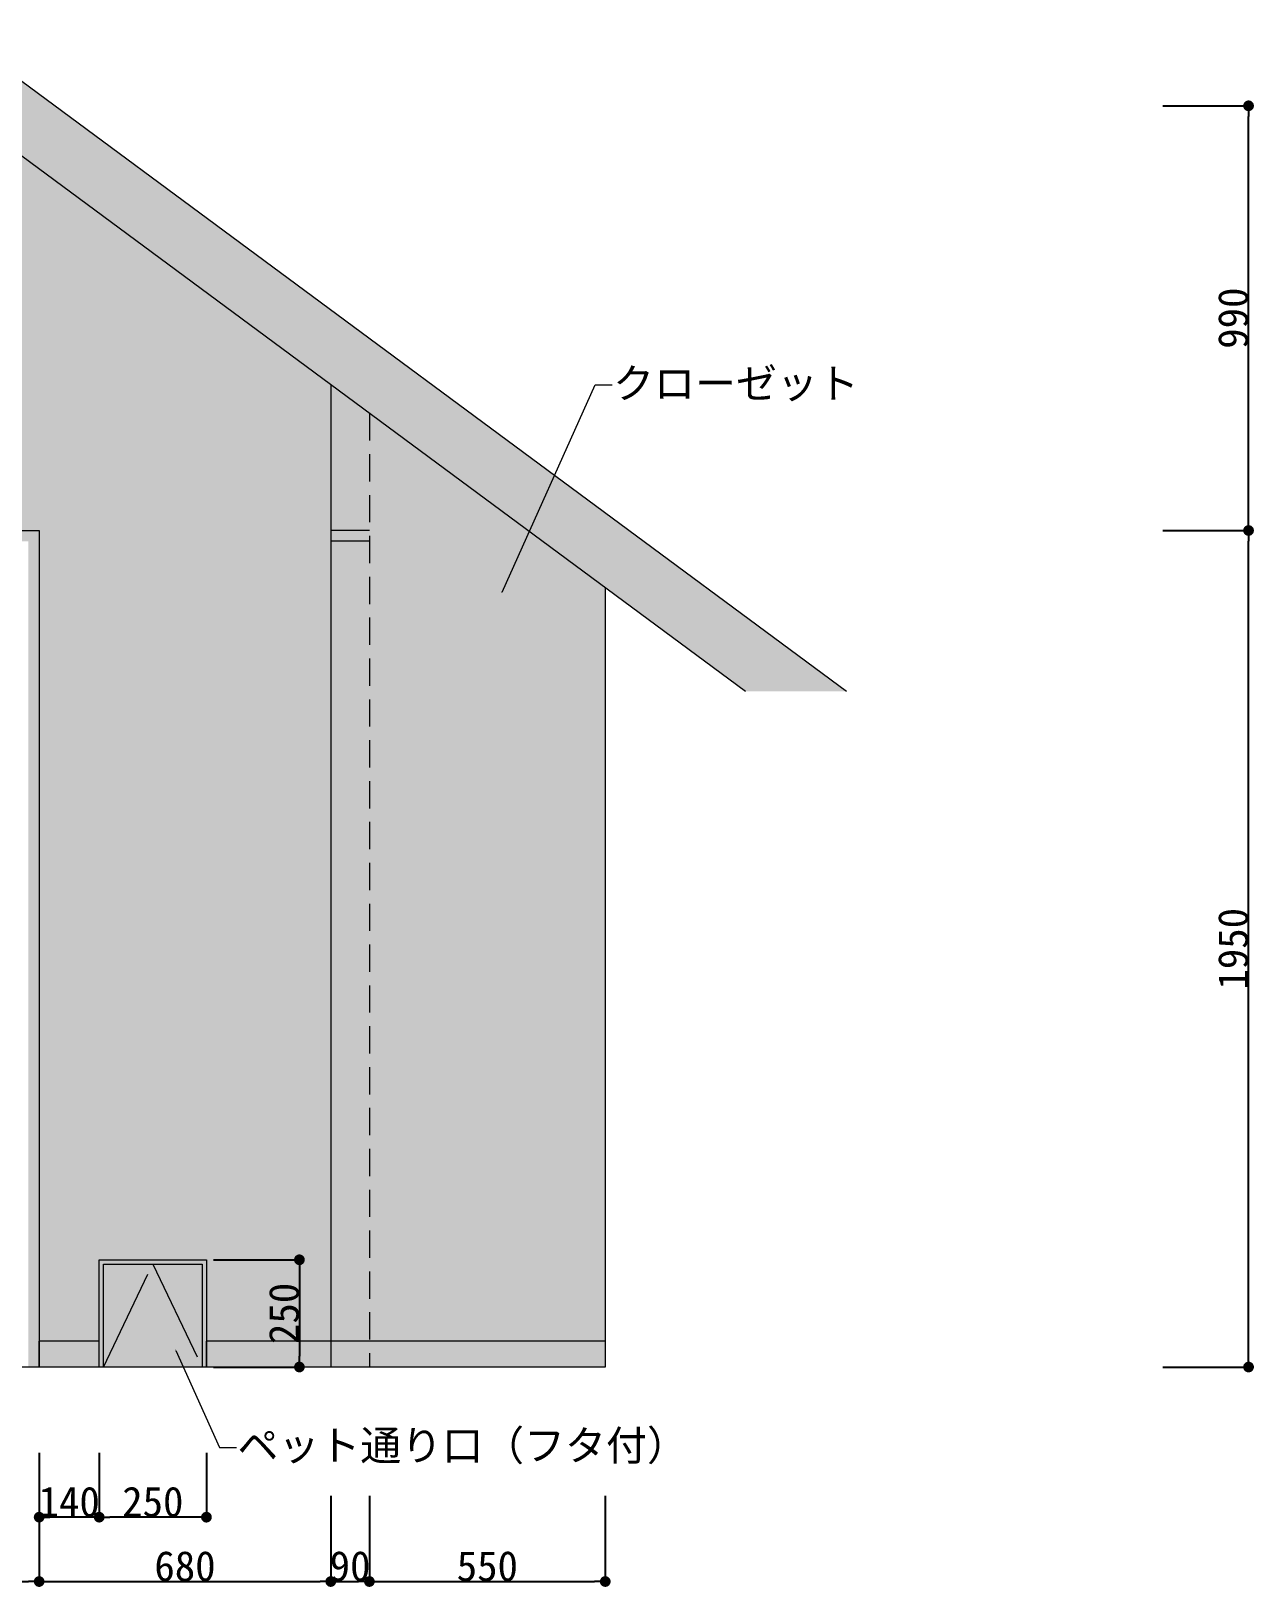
# Model space of a CAD drawing. Header units: millimetres. Extents: x 0 to 21037, y -32678 to 14850.
# Drawn here: x 7540 to 10391, y -9157 to -5530 of the extents above; entities that cross this region are included whole.
import ezdxf
from ezdxf import colors
from ezdxf.entities.mleader import LeaderData, LeaderLine
from ezdxf.math import Vec2, Vec3

# ---------------------------------------------------------------- set-up
doc = ezdxf.new("R2010")
doc.units = ezdxf.units.MM
doc.linetypes.add('ACAD_ISO09W100', pattern=[45, 24, -3, 6, -3, 6, -3])
doc.linetypes.add('HIDDEN', pattern=[9.525, 6.35, -3.175])
doc.layers.get('0').update_dxf_attribs({"lineweight": 0})
for name, color, linetype, lineweight in [('002寸法', 7, 'Continuous', 0), ('展開', 7, 'Continuous', 9), ('展開建具用', 250, 'Continuous', 9)]:
    doc.layers.add(name, color=color, linetype=linetype, lineweight=lineweight)
doc.layers.add('文字', color=7, linetype='Continuous')
doc.styles.get("Standard").update_dxf_attribs({"font": 'MS Mincho.ttf'})
doc.dimstyles.new('寸法', dxfattribs={"dimtxt": 70, "dimasz": 25, "dimexe": 1.5, "dimexo": 200, "dimtad": 1, "dimdec": 0, "dimtxsty": 'Standard', "dimblk": 'DOT', "dimcen": 2.5, "dimadec": 0, "dimazin": 0, "dimtfac": 1, "dimtdec": 0, "dimtmove": 0, "dimatfit": 3, "dimfxl": 200, "dimfxlon": 1, "dimarcsym": 0})

# ---------------------------------------------------------------- blocks, each defined once
blk = doc.blocks.new('_Dot')
at = {"color": 0, "linetype": 'ByBlock', "lineweight": -2}
blk.add_line((-0.5, 0), (-1, 0), dxfattribs=at)
at = {"color": 0, "linetype": 'ByBlock', "const_width": 0.5}
blk.add_lwpolyline([(-0.25, 0, 1), (0.25, 0, 1)], format="xyb", close=True, dxfattribs=at)
blk = doc.blocks.new('*D83')
at = {"layer": '002寸法', "color": 0, "lineweight": -2, "ltscale": 10, "transparency": 16777216}
for p, q in [((6758.4, -8944.4), (6758.4, -9145.9)), ((7558.4, -8944.4), (7558.4, -9145.9)), ((6783.4, -9144.4), (7533.4, -9144.4))]:
    blk.add_line(p, q, dxfattribs=at)
at = {"layer": 'Defpoints', "color": 0, "ltscale": 10, "transparency": 16777216}
for p in [(6758.4, -8644.4), (7558.4, -8644.4), (7558.4, -9144.4)]:
    blk.add_point(p, dxfattribs=at)
at = {"layer": '002寸法', "color": 0, "lineweight": -2, "ltscale": 10, "transparency": 16777216, "xscale": 25, "yscale": 25, "zscale": 25, "rotation": 180}
blk.add_blockref('_Dot', (6758.4, -9144.4), dxfattribs=at)
at = {"layer": '002寸法', "color": 0, "lineweight": -2, "ltscale": 10, "transparency": 16777216, "xscale": 25, "yscale": 25, "zscale": 25}
blk.add_blockref('_Dot', (7558.4, -9144.4), dxfattribs=at)
at = {"layer": '002寸法', "color": 0, "ltscale": 10, "transparency": 16777216, "insert": (7158.4, -9108.8), "char_height": 70, "attachment_point": 5}
blk.add_mtext('800', dxfattribs=at)
blk = doc.blocks.new('*D84')
at = {"layer": '002寸法', "color": 0, "lineweight": -2, "ltscale": 10, "transparency": 16777216}
for p, q in [((7558.4, -8944.4), (7558.4, -9145.9)), ((8238.4, -8944.4), (8238.4, -9145.9)), ((7583.4, -9144.4), (8213.4, -9144.4))]:
    blk.add_line(p, q, dxfattribs=at)
at = {"layer": 'Defpoints', "color": 0, "ltscale": 10, "transparency": 16777216}
for p in [(7558.4, -8644.4), (8238.4, -8644.4), (8238.4, -9144.4)]:
    blk.add_point(p, dxfattribs=at)
at = {"layer": '002寸法', "color": 0, "lineweight": -2, "ltscale": 10, "transparency": 16777216, "xscale": 25, "yscale": 25, "zscale": 25, "rotation": 180}
blk.add_blockref('_Dot', (7558.4, -9144.4), dxfattribs=at)
at = {"layer": '002寸法', "color": 0, "lineweight": -2, "ltscale": 10, "transparency": 16777216, "xscale": 25, "yscale": 25, "zscale": 25}
blk.add_blockref('_Dot', (8238.4, -9144.4), dxfattribs=at)
at = {"layer": '002寸法', "color": 0, "ltscale": 10, "transparency": 16777216, "insert": (7898.4, -9108.8), "char_height": 70, "attachment_point": 5}
blk.add_mtext('680', dxfattribs=at)
blk = doc.blocks.new('*D85')
at = {"layer": '002寸法', "color": 0, "lineweight": -2, "ltscale": 10, "transparency": 16777216}
for p, q in [((8238.4, -8944.4), (8238.4, -9145.9)), ((8328.4, -8944.4), (8328.4, -9145.9)), ((8263.4, -9144.4), (8303.4, -9144.4))]:
    blk.add_line(p, q, dxfattribs=at)
at = {"layer": 'Defpoints', "color": 0, "ltscale": 10, "transparency": 16777216}
for p in [(8238.4, -8644.4), (8328.4, -8644.4), (8328.4, -9144.4)]:
    blk.add_point(p, dxfattribs=at)
at = {"layer": '002寸法', "color": 0, "lineweight": -2, "ltscale": 10, "transparency": 16777216, "xscale": 25, "yscale": 25, "zscale": 25, "rotation": 180}
blk.add_blockref('_Dot', (8238.4, -9144.4), dxfattribs=at)
at = {"layer": '002寸法', "color": 0, "lineweight": -2, "ltscale": 10, "transparency": 16777216, "xscale": 25, "yscale": 25, "zscale": 25}
blk.add_blockref('_Dot', (8328.4, -9144.4), dxfattribs=at)
at = {"layer": '002寸法', "color": 0, "ltscale": 10, "transparency": 16777216, "insert": (8283.4, -9108.8), "char_height": 70, "attachment_point": 5}
blk.add_mtext('90', dxfattribs=at)
blk = doc.blocks.new('*D86')
at = {"layer": '002寸法', "color": 0, "lineweight": -2, "ltscale": 10, "transparency": 16777216}
for p, q in [((8328.4, -8944.4), (8328.4, -9145.9)), ((8878.4, -8944.4), (8878.4, -9145.9)), ((8353.4, -9144.4), (8853.4, -9144.4))]:
    blk.add_line(p, q, dxfattribs=at)
at = {"layer": 'Defpoints', "color": 0, "ltscale": 10, "transparency": 16777216}
for p in [(8328.4, -8644.4), (8878.4, -8644.4), (8878.4, -9144.4)]:
    blk.add_point(p, dxfattribs=at)
at = {"layer": '002寸法', "color": 0, "lineweight": -2, "ltscale": 10, "transparency": 16777216, "xscale": 25, "yscale": 25, "zscale": 25, "rotation": 180}
blk.add_blockref('_Dot', (8328.4, -9144.4), dxfattribs=at)
at = {"layer": '002寸法', "color": 0, "lineweight": -2, "ltscale": 10, "transparency": 16777216, "xscale": 25, "yscale": 25, "zscale": 25}
blk.add_blockref('_Dot', (8878.4, -9144.4), dxfattribs=at)
at = {"layer": '002寸法', "color": 0, "ltscale": 10, "transparency": 16777216, "insert": (8603.4, -9108.8), "char_height": 70, "attachment_point": 5}
blk.add_mtext('550', dxfattribs=at)
blk = doc.blocks.new('*D87')
at = {"layer": '002寸法', "color": 0, "lineweight": -2, "ltscale": 10, "transparency": 16777216}
for p, q in [((7698.4, -8844.4), (7698.4, -8995.9)), ((7948.4, -8844.4), (7948.4, -8995.9)), ((7923.4, -8994.4), (7723.4, -8994.4))]:
    blk.add_line(p, q, dxfattribs=at)
at = {"layer": 'Defpoints', "color": 0, "ltscale": 10, "transparency": 16777216}
for p in [(7698.4, -8644.4), (7948.4, -8644.4), (7698.4, -8994.4)]:
    blk.add_point(p, dxfattribs=at)
at = {"layer": '002寸法', "color": 0, "lineweight": -2, "ltscale": 10, "transparency": 16777216, "xscale": 25, "yscale": 25, "zscale": 25, "rotation": 180}
blk.add_blockref('_Dot', (7698.4, -8994.4), dxfattribs=at)
at = {"layer": '002寸法', "color": 0, "lineweight": -2, "ltscale": 10, "transparency": 16777216, "xscale": 25, "yscale": 25, "zscale": 25}
blk.add_blockref('_Dot', (7948.4, -8994.4), dxfattribs=at)
at = {"layer": '002寸法', "color": 0, "ltscale": 10, "transparency": 16777216, "insert": (7823.4, -8958.8), "char_height": 70, "attachment_point": 5}
blk.add_mtext('250', dxfattribs=at)
blk = doc.blocks.new('*D88')
at = {"layer": '002寸法', "color": 0, "lineweight": -2, "ltscale": 10, "transparency": 16777216}
for p, q in [((7558.4, -8844.4), (7558.4, -8995.9)), ((7698.4, -8844.4), (7698.4, -8995.9)), ((7673.4, -8994.4), (7583.4, -8994.4))]:
    blk.add_line(p, q, dxfattribs=at)
at = {"layer": 'Defpoints', "color": 0, "ltscale": 10, "transparency": 16777216}
for p in [(7558.4, -8644.4), (7698.4, -8644.4), (7558.4, -8994.4)]:
    blk.add_point(p, dxfattribs=at)
at = {"layer": '002寸法', "color": 0, "lineweight": -2, "ltscale": 10, "transparency": 16777216, "xscale": 25, "yscale": 25, "zscale": 25, "rotation": 180}
blk.add_blockref('_Dot', (7558.4, -8994.4), dxfattribs=at)
at = {"layer": '002寸法', "color": 0, "lineweight": -2, "ltscale": 10, "transparency": 16777216, "xscale": 25, "yscale": 25, "zscale": 25}
blk.add_blockref('_Dot', (7698.4, -8994.4), dxfattribs=at)
at = {"layer": '002寸法', "color": 0, "ltscale": 10, "transparency": 16777216, "insert": (7628.4, -8958.8), "char_height": 70, "attachment_point": 5}
blk.add_mtext('140', dxfattribs=at)
blk = doc.blocks.new('*D89')
at = {"layer": '002寸法', "color": 0, "lineweight": -2, "ltscale": 10, "transparency": 16777216}
for p, q in [((10178.4, -6694.4), (10379.9, -6694.4)), ((10378.4, -8619.4), (10378.4, -6719.4)), ((10178.4, -8644.4), (10379.9, -8644.4))]:
    blk.add_line(p, q, dxfattribs=at)
at = {"layer": 'Defpoints', "color": 0, "ltscale": 10, "transparency": 16777216}
for p in [(8328.4, -6694.4), (10378.4, -6694.4), (8878.4, -8644.4)]:
    blk.add_point(p, dxfattribs=at)
at = {"layer": '002寸法', "color": 0, "lineweight": -2, "ltscale": 10, "transparency": 16777216, "xscale": 25, "yscale": 25, "zscale": 25}
for p, rotation in [((10378.4, -6694.4), 90), ((10378.4, -8644.4), 270)]:
    blk.add_blockref('_Dot', p, dxfattribs=dict(at, rotation=rotation))
at = {"layer": '002寸法', "color": 0, "ltscale": 10, "transparency": 16777216, "insert": (10342.7, -7669.4), "char_height": 70, "attachment_point": 5, "rotation": 90}
blk.add_mtext('1950', dxfattribs=at)
blk = doc.blocks.new('*D90')
at = {"layer": '002寸法', "color": 0, "lineweight": -2, "ltscale": 10, "transparency": 16777216}
for p, q in [((10178.4, -5704.4), (10379.9, -5704.4)), ((10378.4, -6669.4), (10378.4, -5729.4)), ((10178.4, -6694.4), (10379.9, -6694.4))]:
    blk.add_line(p, q, dxfattribs=at)
at = {"layer": 'Defpoints', "color": 0, "ltscale": 10, "transparency": 16777216}
for p in [(7358.6, -5704.4), (10378.4, -5704.4), (8328.4, -6694.4)]:
    blk.add_point(p, dxfattribs=at)
at = {"layer": '002寸法', "color": 0, "lineweight": -2, "ltscale": 10, "transparency": 16777216, "xscale": 25, "yscale": 25, "zscale": 25}
for p, rotation in [((10378.4, -5704.4), 90), ((10378.4, -6694.4), 270)]:
    blk.add_blockref('_Dot', p, dxfattribs=dict(at, rotation=rotation))
at = {"layer": '002寸法', "color": 0, "ltscale": 10, "transparency": 16777216, "insert": (10342.7, -6199.4), "char_height": 70, "attachment_point": 5, "rotation": 90}
blk.add_mtext('990', dxfattribs=at)
blk = doc.blocks.new('*D45')
at = {"layer": '002寸法', "color": 0, "lineweight": -2, "ltscale": 10, "transparency": 16777216}
for p, q in [((7965.2, -8394.4), (8166.7, -8394.4)), ((8165.2, -8419.4), (8165.2, -8619.4)), ((7965.2, -8644.4), (8166.7, -8644.4))]:
    blk.add_line(p, q, dxfattribs=at)
at = {"layer": 'Defpoints', "color": 0, "ltscale": 10, "transparency": 16777216}
for p in [(7698.4, -8394.4), (7698.4, -8644.4), (8165.2, -8644.4)]:
    blk.add_point(p, dxfattribs=at)
at = {"layer": '002寸法', "color": 0, "lineweight": -2, "ltscale": 10, "transparency": 16777216, "xscale": 25, "yscale": 25, "zscale": 25}
for p, rotation in [((8165.2, -8394.4), 90), ((8165.2, -8644.4), 270)]:
    blk.add_blockref('_Dot', p, dxfattribs=dict(at, rotation=rotation))
at = {"layer": '002寸法', "color": 0, "ltscale": 10, "transparency": 16777216, "insert": (8129.6, -8519.4), "char_height": 70, "attachment_point": 5, "rotation": 90}
blk.add_mtext('250', dxfattribs=at)

msp = doc.modelspace()

# ---------------------------------------------------------------- hatches: boundary and pattern name
at = {"layer": '展開', "ltscale": 10, "true_color": 0x939598, "transparency": 33554587}
h = msp.add_hatch(color=252, dxfattribs=at)
h.dxf.hatch_style = 1
h.paths.add_polyline_path([(4438.4, -7857.4), (4202.4, -7857.4), (3134.9, -8644.4), (3370.8, -8644.4)])
h.paths.add_polyline_path([(7358.6, -5704.4), (9205.1, -7069.4), (9440.6, -7069.4), (7358.7, -5530.4), (5694.5, -6757.4), (5930.4, -6757.4)])
at = {"layer": '展開', "ltscale": 10, "true_color": 0xfffefa}
h = msp.add_hatch(color=7, dxfattribs=at)
h.dxf.hatch_style = 1
h.paths.add_polyline_path([(6758.4, -6694.4), (7558.4, -6694.4), (7558.4, -8584.4), (7698.4, -8584.4), (7698.4, -8394.4), (7948.4, -8394.4), (7948.4, -8584.4), (8238.4, -8584.4), (8238.4, -6354.8), (7358.6, -5704.4), (4438.4, -7857.4), (4438.4, -8584.4), (6758.4, -8584.4)])
h.paths.add_polyline_path([(8328.4, -6421.3), (8238.4, -6354.8), (8238.4, -6694.4), (8328.4, -6694.4)])
h.paths.add_polyline_path([(8878.4, -6827.9), (8328.4, -6421.3), (8328.4, -6694.4), (8328.4, -8584.4), (8878.4, -8584.4)])
at = {"layer": '展開', "ltscale": 10, "true_color": 0xe89e4a, "transparency": 33554607}
h = msp.add_hatch(color=33, dxfattribs=at)
h.dxf.hatch_style = 1
h.paths.add_polyline_path([(7533.4, -6694.4), (6783.4, -6694.4), (6783.4, -6719.4), (7533.4, -6719.4)])
h.paths.add_polyline_path([(6783.4, -6694.4), (6758.4, -6694.4), (6758.4, -8644.4), (6783.4, -8644.4)])
h.paths.add_polyline_path([(7558.4, -6694.4), (7533.4, -6694.4), (7533.4, -6719.4), (7533.4, -8644.4), (7558.4, -8644.4)])
at = {"layer": '展開', "ltscale": 10, "true_color": 0xf0c089, "transparency": 33554607}
h = msp.add_hatch(color=31, dxfattribs=at)
h.dxf.hatch_style = 1
h.paths.add_polyline_path([(8328.4, -6694.4), (8238.4, -6694.4), (8238.4, -6719.4), (8328.4, -6719.4)])
h.paths.add_polyline_path([(8328.4, -6719.4), (8238.4, -6719.4), (8238.4, -8644.4), (8328.4, -8644.4)])
h = msp.add_hatch(color=31, dxfattribs=at)
h.dxf.hatch_style = 1
h.paths.add_polyline_path([(7948.4, -8394.4), (7698.4, -8394.4), (7698.4, -8644.4), (7708.4, -8644.4), (7708.4, -8404.4), (7938.4, -8404.4), (7938.4, -8644.4), (7948.4, -8644.4), (7948.4, -8584.4)])
at = {"layer": '展開', "ltscale": 10, "true_color": 0xffffff}
h = msp.add_hatch(color=7, dxfattribs=at)
h.dxf.hatch_style = 1
h.paths.add_polyline_path([(7823.4, -8404.4), (7708.4, -8644.4), (7938.4, -8644.4)])
h.paths.add_polyline_path([(7938.4, -8404.4), (7823.4, -8404.4), (7938.4, -8644.4)], flags=17)
h.paths.add_polyline_path([(7823.4, -8404.4), (7708.4, -8404.4), (7708.4, -8644.4)], flags=17)
h = msp.add_hatch(color=7, dxfattribs=at)
h.dxf.hatch_style = 1
h.paths.add_polyline_path([(6758.4, -8584.4), (4438.4, -8584.4), (4438.4, -8644.4), (6758.4, -8644.4)])
h.paths.add_polyline_path([(7698.4, -8584.4), (7558.4, -8584.4), (7558.4, -8644.4), (7698.4, -8644.4)])
h.paths.add_polyline_path([(8238.4, -8584.4), (7948.4, -8584.4), (7948.4, -8644.4), (8238.4, -8644.4)])
h.paths.add_polyline_path([(8878.4, -8584.4), (8328.4, -8584.4), (8328.4, -8644.4), (8878.4, -8644.4)])

# ---------------------------------------------------------------- linework, layer by layer
at = {"layer": '展開建具用', "ltscale": 10}
for p, q in [((9440.6, -7069.4), (7358.6, -5530.3)), ((9205.1, -7069.4), (7358.6, -5704.4)), ((8238.4, -6354.8), (8238.4, -8644.4)), ((6758.4, -6694.4), (7558.4, -6694.4)), ((7558.4, -6694.4), (7558.4, -8644.4)), ((8328.4, -6694.4), (8238.4, -6694.4)), ((8328.4, -6719.4), (8238.4, -6719.4)), ((8878.4, -6827.7), (8878.4, -8644.4)), ((7698.4, -8644.4), (7698.4, -8394.4)), ((7698.4, -8394.4), (7948.4, -8394.4)), ((7708.4, -8644.4), (7708.4, -8404.4)), ((7708.4, -8404.4), (7938.4, -8404.4)), ((7938.4, -8404.4), (7938.4, -8644.4)), ((7948.4, -8394.4), (7948.4, -8644.4)), ((7698.4, -8584.4), (7558.4, -8584.4)), ((7558.4, -8644.4), (7558.4, -8584.4)), ((8878.4, -8584.4), (7948.4, -8584.4)), ((7948.4, -8644.4), (7948.4, -8584.4)), ((8878.4, -8644.4), (4438.4, -8644.4))]:
    msp.add_line(p, q, dxfattribs=at)
at = {"layer": '展開建具用', "linetype": 'HIDDEN', "ltscale": 10}
msp.add_line((8328.4, -6421.3), (8328.4, -8644.4), dxfattribs=at)
at = {"layer": '展開建具用', "linetype": 'ACAD_ISO09W100', "ltscale": 10}
for p, q in [((7708.4, -8644.4), (7823.4, -8404.4)), ((7823.4, -8404.4), (7938.4, -8644.4))]:
    msp.add_line(p, q, dxfattribs=at)

# ---------------------------------------------------------------- dimensions: what is measured, and where the dimension line sits
at = {"layer": '002寸法', "ltscale": 10}
for base, p1, p2, picture, middle in [((10378.4, -5704.4), (8328.4, -6694.4), (7358.6, -5704.4), '*D90', (10342.7, -6199.4)), ((10378.4, -6694.4), (8878.4, -8644.4), (8328.4, -6694.4), '*D89', (10342.7, -7669.4))]:
    dim = msp.add_linear_dim(base=base, p1=p1, p2=p2, angle=90, dimstyle='寸法', dxfattribs=at)
    dim.commit()
    dim.dimension.update_dxf_attribs({"geometry": picture, "text_midpoint": middle})
at = {"layer": '002寸法', "color": 18, "ltscale": 10, "true_color": 0x000000}
dim = msp.add_linear_dim(base=(8165.2, -8644.4), p1=(7698.4, -8394.4), p2=(7698.4, -8644.4), angle=90, dimstyle='寸法', dxfattribs=at)
dim.commit()
dim.dimension.update_dxf_attribs({"geometry": '*D45', "text_midpoint": (8165.2, -8519.4), "dimtype": 160})
at = {"layer": '002寸法', "ltscale": 10}
for base, p1, p2, picture, middle in [((7558.4, -9144.4), (6758.4, -8644.4), (7558.4, -8644.4), '*D83', (7158.4, -9108.8)), ((8238.4, -9144.4), (7558.4, -8644.4), (8238.4, -8644.4), '*D84', (7898.4, -9108.8)), ((7558.4, -8994.4), (7698.4, -8644.4), (7558.4, -8644.4), '*D88', (7628.4, -8958.8)), ((8878.4, -9144.4), (8328.4, -8644.4), (8878.4, -8644.4), '*D86', (8603.4, -9108.8))]:
    dim = msp.add_linear_dim(base=base, p1=p1, p2=p2, dimstyle='寸法', dxfattribs=at)
    dim.commit()
    dim.dimension.update_dxf_attribs({"geometry": picture, "text_midpoint": middle})
for base, p1, p2, picture, middle in [((7698.4, -8994.4), (7948.4, -8644.4), (7698.4, -8644.4), '*D87', (7823.4, -8994.4)), ((8328.4, -9144.4), (8238.4, -8644.4), (8328.4, -8644.4), '*D85', (8283.4, -9144.4))]:
    dim = msp.add_linear_dim(base=base, p1=p1, p2=p2, dimstyle='寸法', dxfattribs=at)
    dim.commit()
    dim.dimension.update_dxf_attribs({"geometry": picture, "text_midpoint": middle, "dimtype": 160})

# ---------------------------------------------------------------- leaders
at = {"layer": '文字', "ltscale": 10}
ml = msp.add_multileader_mtext('Standard', dxfattribs=at)
ml.set_content('クローゼット', color=256)
ml.set_leader_properties(lineweight=0)
ml.build(insert=Vec2(0, 0))
ctx = ml.context
ctx.base_point, ctx.char_height, ctx.plane_origin = Vec3(8894.7, -6355.2), 70, Vec3(10151.1, -7007.2)
notes = []
notes.append((ctx, [(1, (1, 1, 0), (8854.9, -6355.2), (1, 0), 39.8, [(0, [(8636.2, -6841.5)], 0, [])])]))
ctx.mtext.insert, ctx.mtext.width, ctx.mtext.flow_direction = Vec3(8896.7, -6316.2), 647.726, 5
ml = msp.add_multileader_mtext('Standard', dxfattribs=at)
ml.set_content('ペット通り口（フタ付）', color=256)
ml.set_leader_properties(lineweight=0)
ml.build(insert=Vec2(0, 0))
ctx = ml.context
ctx.base_point, ctx.char_height, ctx.plane_origin = Vec3(8018.8, -8832.2), 70, Vec3(9275.2, -8180.2)
notes.append((ctx, [(1, (1, 1, 0), (7979, -8832.2), (1, 0), 39.8, [(0, [(7875.6, -8602.3)], 0, [])])]))
ctx.mtext.insert, ctx.mtext.width, ctx.mtext.flow_direction = Vec3(8020.8, -8792.2), 1091.529, 5
for ctx, leaders in notes:
    for number, flags, end, landing, length, lines in leaders:
        leader = LeaderData()
        leader.index, (leader.has_last_leader_line, leader.has_dogleg_vector, leader.attachment_direction) = number, flags
        leader.last_leader_point, leader.dogleg_vector, leader.dogleg_length = Vec3(end), Vec3(landing), length
        for number, points, colour, breaks in lines:
            line = LeaderLine()
            line.index, line.vertices, line.color, line.breaks = number, Vec3.list(points), colors.encode_raw_color(colour), breaks
            leader.lines.append(line)
        ctx.leaders.append(leader)

doc.saveas('drawing.dxf')
